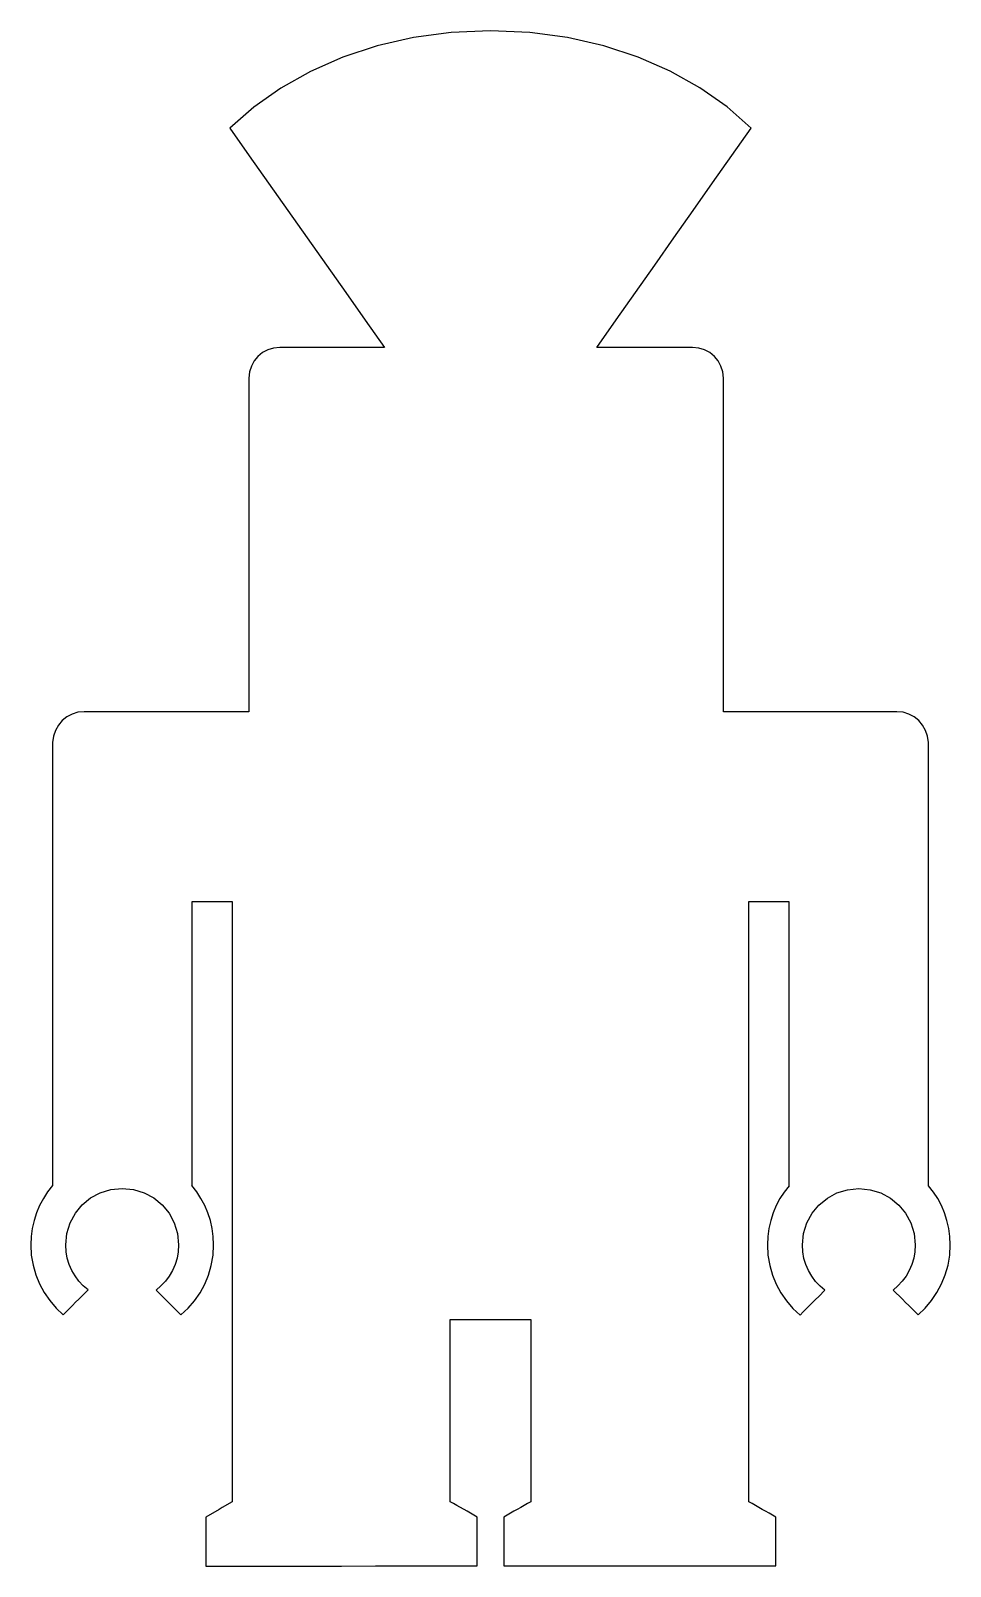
# Model space of a CAD drawing. Extents: x 0 to 1.64, y 0 to 2.74.
import ezdxf

# ---------------------------------------------------------------- set-up
doc = ezdxf.new("R2010")
doc.units = 0
doc.layers.get('0').update_dxf_attribs({"linetype": 'CONTINUOUS'})

msp = doc.modelspace()

# ---------------------------------------------------------------- linework, layer by layer
at = {"color": 250}
for p, q in [((0.6188, 2.7156), (0.5575, 2.6953)), ((0.6836, 2.7304), (0.6188, 2.7156)), ((0.7514, 2.7395), (0.6836, 2.7304)), ((0.8215, 2.7427), (0.7514, 2.7395)), ((0.8916, 2.7395), (0.8215, 2.7427)), ((0.9592, 2.7304), (0.8916, 2.7395)), ((1.0239, 2.7156), (0.9592, 2.7304)), ((1.0851, 2.6954), (1.0239, 2.7156)), ((0.5575, 2.6953), (0.4999, 2.6701)), ((1.1425, 2.6702), (1.0851, 2.6954)), ((0.4999, 2.6701), (0.4468, 2.6404)), ((1.1956, 2.6406), (1.1425, 2.6702)), ((0.4468, 2.6404), (0.3985, 2.6063)), ((1.2439, 2.6066), (1.1956, 2.6406)), ((0.3985, 2.6063), (0.3556, 2.5684)), ((1.2868, 2.5688), (1.2439, 2.6066)), ((0.3556, 2.5684), (0.3901, 2.5195)), ((1.2524, 2.5199), (1.2868, 2.5688)), ((0.3901, 2.5195), (0.4248, 2.4706)), ((1.218, 2.4709), (1.2524, 2.5199)), ((0.4248, 2.4706), (0.4593, 2.4217)), ((1.1835, 2.4219), (1.218, 2.4709)), ((0.4593, 2.4217), (0.4939, 2.3728)), ((1.1491, 2.3729), (1.1835, 2.4219)), ((0.4939, 2.3728), (0.5285, 2.3238)), ((1.1147, 2.324), (1.1491, 2.3729)), ((0.5285, 2.3238), (0.5631, 2.275)), ((1.0803, 2.2751), (1.1147, 2.324)), ((0.5631, 2.275), (0.5977, 2.226)), ((1.0459, 2.2261), (1.0803, 2.2751)), ((0.5977, 2.226), (0.6323, 2.177)), ((1.0114, 2.1771), (1.0459, 2.2261)), ((0.4142, 2.1677), (0.406, 2.1611)), ((0.4234, 2.1728), (0.4142, 2.1677)), ((0.4338, 2.176), (0.4234, 2.1728)), ((0.4448, 2.177), (0.4338, 2.176)), ((0.6323, 2.177), (0.4448, 2.177)), ((1.1823, 2.1771), (1.0114, 2.1771)), ((1.1934, 2.176), (1.1823, 2.1771)), ((1.2037, 2.1728), (1.1934, 2.176)), ((1.2131, 2.1677), (1.2037, 2.1728)), ((1.2213, 2.1611), (1.2131, 2.1677)), ((0.3943, 2.1436), (0.3911, 2.1333)), ((0.3993, 2.1529), (0.3943, 2.1436)), ((0.406, 2.1611), (0.3993, 2.1529)), ((1.228, 2.1529), (1.2213, 2.1611)), ((1.2331, 2.1437), (1.228, 2.1529)), ((1.2364, 2.1334), (1.2331, 2.1437)), ((0.3911, 2.1333), (0.3899, 2.1222)), ((0.3899, 2.1222), (0.3899, 1.5264)), ((1.2375, 2.1223), (1.2364, 2.1334)), ((1.2375, 1.5264), (1.2375, 2.1223)), ((0.0564, 1.5104), (0.0495, 1.5023)), ((0.0647, 1.5171), (0.0564, 1.5104)), ((0.0741, 1.5221), (0.0647, 1.5171)), ((0.0844, 1.5253), (0.0741, 1.5221)), ((0.0955, 1.5264), (0.0844, 1.5253)), ((0.3899, 1.5264), (0.0955, 1.5264)), ((1.5473, 1.5264), (1.2375, 1.5264)), ((1.5583, 1.5253), (1.5473, 1.5264)), ((1.5687, 1.5221), (1.5583, 1.5253)), ((1.5781, 1.5171), (1.5687, 1.5221)), ((1.5863, 1.5104), (1.5781, 1.5171)), ((1.5932, 1.5023), (1.5863, 1.5104)), ((0.0405, 1.4826), (0.0389, 1.4716)), ((0.0441, 1.493), (0.0405, 1.4826)), ((0.0495, 1.5023), (0.0441, 1.493)), ((1.5986, 1.493), (1.5932, 1.5023)), ((1.6021, 1.4826), (1.5986, 1.493)), ((1.6038, 1.4716), (1.6021, 1.4826)), ((0.0389, 1.4716), (0.0389, 0.6799)), ((1.6038, 0.6796), (1.6038, 1.4716)), ((0.2882, 0.6799), (0.2882, 1.1874)), ((0.2882, 1.1874), (0.3601, 1.1874)), ((0.3601, 1.1874), (0.3601, 0.1153)), ((1.2827, 0.1153), (1.2827, 1.1875)), ((1.2827, 1.1875), (1.3545, 1.1875)), ((1.3545, 1.1875), (1.3545, 0.6796)), ((0.0302, 0.6688), (0.0226, 0.657)), ((0.0389, 0.6799), (0.0302, 0.6688)), ((0.1071, 0.6578), (0.1242, 0.667)), ((0.1242, 0.667), (0.1432, 0.673)), ((0.1432, 0.673), (0.1635, 0.675)), ((0.1635, 0.675), (0.1839, 0.673)), ((0.1839, 0.673), (0.2028, 0.667)), ((0.2028, 0.667), (0.2199, 0.6578)), ((0.2965, 0.6688), (0.2879, 0.6799)), ((0.2879, 0.6799), (0.2882, 0.6799)), ((0.3041, 0.657), (0.2965, 0.6688)), ((1.3462, 0.6684), (1.3385, 0.6567)), ((1.3549, 0.6796), (1.3462, 0.6684)), ((1.3545, 0.6796), (1.3549, 0.6796)), ((1.4231, 0.6576), (1.4402, 0.6668)), ((1.4402, 0.6668), (1.4592, 0.6726)), ((1.4592, 0.6726), (1.4795, 0.6747)), ((1.4795, 0.6747), (1.4998, 0.6726)), ((1.4998, 0.6726), (1.5188, 0.6668)), ((1.5188, 0.6668), (1.5359, 0.6576)), ((1.6125, 0.6684), (1.6038, 0.6796)), ((1.6202, 0.6567), (1.6125, 0.6684)), ((0.0103, 0.6313), (0.0059, 0.6177)), ((0.0159, 0.6445), (0.0103, 0.6313)), ((0.0226, 0.657), (0.0159, 0.6445)), ((0.0798, 0.6304), (0.0921, 0.6454)), ((0.0921, 0.6454), (0.1071, 0.6578)), ((0.2199, 0.6578), (0.2348, 0.6454)), ((0.2348, 0.6454), (0.2471, 0.6304)), ((0.3108, 0.6445), (0.3041, 0.657)), ((0.3164, 0.6313), (0.3108, 0.6445)), ((0.3209, 0.6177), (0.3164, 0.6313)), ((1.3263, 0.6312), (1.3219, 0.6176)), ((1.3319, 0.6443), (1.3263, 0.6312)), ((1.3385, 0.6567), (1.3319, 0.6443)), ((1.3958, 0.6304), (1.4081, 0.6452)), ((1.4081, 0.6452), (1.4231, 0.6576)), ((1.5359, 0.6576), (1.5508, 0.6452)), ((1.5508, 0.6452), (1.563, 0.6304)), ((1.6268, 0.6443), (1.6202, 0.6567)), ((1.6324, 0.6312), (1.6268, 0.6443)), ((1.6368, 0.6176), (1.6324, 0.6312)), ((0.0027, 0.6035), (0.0007, 0.5889)), ((0.0059, 0.6177), (0.0027, 0.6035)), ((0.0646, 0.5943), (0.0705, 0.6133)), ((0.0705, 0.6133), (0.0798, 0.6304)), ((0.2471, 0.6304), (0.2563, 0.6133)), ((0.2563, 0.6133), (0.2622, 0.5943)), ((0.3241, 0.6035), (0.3209, 0.6177)), ((0.3261, 0.5889), (0.3241, 0.6035)), ((1.3186, 0.6035), (1.3167, 0.5889)), ((1.3219, 0.6176), (1.3186, 0.6035)), ((1.3805, 0.5943), (1.3864, 0.6132)), ((1.3864, 0.6132), (1.3958, 0.6304)), ((1.563, 0.6304), (1.5723, 0.6132)), ((1.5723, 0.6132), (1.5782, 0.5943)), ((1.6401, 0.6035), (1.6368, 0.6176)), ((1.642, 0.5889), (1.6401, 0.6035)), ((0.0007, 0.5889), (0, 0.574)), ((0.0625, 0.574), (0.0646, 0.5943)), ((0.2622, 0.5943), (0.2642, 0.574)), ((0.3267, 0.574), (0.3261, 0.5889)), ((1.3167, 0.5889), (1.316, 0.574)), ((1.3785, 0.574), (1.3805, 0.5943)), ((1.5782, 0.5943), (1.5802, 0.574)), ((1.6427, 0.574), (1.642, 0.5889)), ((0, 0.574), (0.001, 0.5555)), ((0.001, 0.5555), (0.0041, 0.5376)), ((0.0632, 0.5618), (0.0625, 0.574)), ((0.0653, 0.5502), (0.0632, 0.5618)), ((0.0687, 0.5391), (0.0653, 0.5502)), ((0.2614, 0.5501), (0.2579, 0.5388)), ((0.2635, 0.5618), (0.2614, 0.5501)), ((0.2642, 0.574), (0.2635, 0.5618)), ((0.3226, 0.5375), (0.3257, 0.5554)), ((0.3257, 0.5554), (0.3267, 0.574)), ((1.316, 0.574), (1.317, 0.5554)), ((1.317, 0.5554), (1.3201, 0.5375)), ((1.3792, 0.5618), (1.3785, 0.574)), ((1.3814, 0.55), (1.3792, 0.5618)), ((1.3848, 0.5387), (1.3814, 0.55)), ((1.5774, 0.5502), (1.5741, 0.539)), ((1.5795, 0.5618), (1.5774, 0.5502)), ((1.5802, 0.574), (1.5795, 0.5618)), ((1.6387, 0.5377), (1.6417, 0.5555)), ((1.6417, 0.5555), (1.6427, 0.574)), ((0.0041, 0.5376), (0.009, 0.5205)), ((0.0734, 0.5285), (0.0687, 0.5391)), ((0.0792, 0.5186), (0.0734, 0.5285)), ((0.2533, 0.5282), (0.2475, 0.5183)), ((0.2579, 0.5388), (0.2533, 0.5282)), ((0.3177, 0.5202), (0.3226, 0.5375)), ((1.3201, 0.5375), (1.325, 0.5202)), ((1.3894, 0.5281), (1.3848, 0.5387)), ((1.3952, 0.5181), (1.3894, 0.5281)), ((1.5695, 0.5283), (1.5638, 0.5184)), ((1.5741, 0.539), (1.5695, 0.5283)), ((1.6338, 0.5206), (1.6387, 0.5377)), ((0.009, 0.5205), (0.0157, 0.5042)), ((0.0157, 0.5042), (0.0241, 0.4888)), ((0.086, 0.5095), (0.0792, 0.5186)), ((0.0858, 0.4771), (0.1024, 0.4938)), ((0.0938, 0.5011), (0.086, 0.5095)), ((0.1024, 0.4938), (0.0938, 0.5011)), ((0.2327, 0.5008), (0.224, 0.4934)), ((0.2406, 0.5091), (0.2327, 0.5008)), ((0.2475, 0.5183), (0.2406, 0.5091)), ((0.3025, 0.4885), (0.3109, 0.5039)), ((0.3109, 0.5039), (0.3177, 0.5202)), ((1.325, 0.5202), (1.3318, 0.5037)), ((1.3318, 0.5037), (1.3402, 0.4883)), ((1.4021, 0.5088), (1.3952, 0.5181)), ((1.41, 0.5005), (1.4021, 0.5088)), ((1.4188, 0.4931), (1.41, 0.5005)), ((1.5493, 0.5009), (1.5406, 0.4934)), ((1.557, 0.5092), (1.5493, 0.5009)), ((1.5638, 0.5184), (1.557, 0.5092)), ((1.6189, 0.4888), (1.6272, 0.5042)), ((1.6272, 0.5042), (1.6338, 0.5206)), ((0.0241, 0.4888), (0.034, 0.4744)), ((0.034, 0.4744), (0.0454, 0.4612)), ((0.0747, 0.466), (0.0802, 0.4716)), ((0.0802, 0.4716), (0.0858, 0.4771)), ((0.224, 0.4934), (0.2295, 0.4878)), ((0.2295, 0.4878), (0.2351, 0.4823)), ((0.2351, 0.4823), (0.2517, 0.4657)), ((0.2811, 0.4609), (0.2926, 0.4741)), ((0.2926, 0.4741), (0.3025, 0.4885)), ((1.3402, 0.4883), (1.3501, 0.4738)), ((1.3501, 0.4738), (1.3615, 0.4606)), ((1.3799, 0.4542), (1.3965, 0.4709)), ((1.3965, 0.4709), (1.4021, 0.4765)), ((1.4021, 0.4765), (1.4077, 0.482)), ((1.4077, 0.482), (1.4188, 0.4931)), ((1.5406, 0.4934), (1.5462, 0.488)), ((1.5462, 0.488), (1.5518, 0.4824)), ((1.5518, 0.4824), (1.5573, 0.4768)), ((1.5573, 0.4768), (1.5629, 0.4714)), ((1.5629, 0.4714), (1.5684, 0.4658)), ((1.5977, 0.4612), (1.609, 0.4744)), ((1.609, 0.4744), (1.6189, 0.4888)), ((0.0454, 0.4612), (0.058, 0.4493)), ((0.058, 0.4493), (0.0747, 0.466)), ((0.2517, 0.4657), (0.2573, 0.46)), ((0.2573, 0.46), (0.2629, 0.4545)), ((0.2629, 0.4545), (0.2684, 0.449)), ((0.2684, 0.449), (0.2811, 0.4609)), ((0.7493, 0.1153), (0.7493, 0.4406)), ((0.7493, 0.4406), (0.8934, 0.4406)), ((0.8934, 0.4406), (0.8934, 0.1153)), ((1.3615, 0.4606), (1.3743, 0.4487)), ((1.3743, 0.4487), (1.3799, 0.4542)), ((1.5684, 0.4658), (1.5739, 0.4604)), ((1.5739, 0.4604), (1.5795, 0.4548)), ((1.5795, 0.4548), (1.5851, 0.4493)), ((1.5851, 0.4493), (1.5977, 0.4612)), ((0.3601, 0.1153), (0.3423, 0.105)), ((0.7553, 0.1119), (0.7493, 0.1153)), ((0.7614, 0.1085), (0.7553, 0.1119)), ((0.8874, 0.1119), (0.8753, 0.105)), ((0.8934, 0.1153), (0.8874, 0.1119)), ((1.2887, 0.1119), (1.2827, 0.1153)), ((1.3068, 0.1016), (1.2887, 0.1119)), ((0.3365, 0.1016), (0.3128, 0.0879)), ((0.3128, 0.0879), (0.3128, -0.0001)), ((0.3423, 0.105), (0.3365, 0.1016)), ((0.7795, 0.0982), (0.7614, 0.1085)), ((0.7855, 0.0947), (0.7795, 0.0982)), ((0.7916, 0.0913), (0.7855, 0.0947)), ((0.7976, 0.0879), (0.7916, 0.0913)), ((0.7976, 0.0008), (0.7976, 0.0879)), ((0.8572, 0.0947), (0.8452, 0.0879)), ((0.8452, 0.0879), (0.8452, 0.0008)), ((0.8632, 0.0982), (0.8572, 0.0947)), ((0.8692, 0.1016), (0.8632, 0.0982)), ((0.8753, 0.105), (0.8692, 0.1016)), ((1.3128, 0.0982), (1.3068, 0.1016)), ((1.3189, 0.0947), (1.3128, 0.0982)), ((1.3309, 0.0879), (1.3189, 0.0947)), ((1.3309, 0.0008), (1.3309, 0.0879)), ((0.3128, -0.0001), (0.434, 0.0002)), ((0.434, 0.0002), (0.4946, 0.0003)), ((0.4946, 0.0003), (0.5552, 0.0004)), ((0.5552, 0.0004), (0.6158, 0.0005)), ((0.6158, 0.0005), (0.6764, 0.0005)), ((0.6764, 0.0005), (0.7976, 0.0008)), ((0.8452, 0.0008), (1.3309, 0.0008))]:
    msp.add_line(p, q, dxfattribs=at)

doc.saveas('drawing.dxf')
